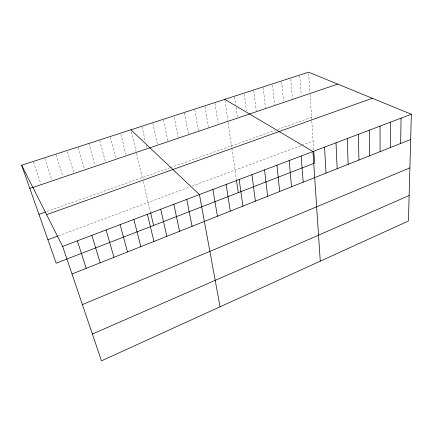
<?xml version="1.0" encoding="UTF-8"?>
<svg xmlns="http://www.w3.org/2000/svg" width="433" height="433" viewBox="0 0 433 433"><rect width="100%" height="100%" fill="white"/><g stroke="black" fill="none" stroke-linecap="round" stroke-linejoin="round"><path stroke-width="0.32" stroke-dasharray="2.17 1.62" d="M58.493 235.823L189.741 186.996M192.149 186.098L301.244 145.515M301.844 145.293L313.129 141.093M46.84 211.537L169.947 167.76M170.58 167.533L275.117 130.36M277.65 129.462L311.565 117.397M33.438 162.126L40.832 183.873M44.848 158.418L51.955 180.106M56.111 154.76L62.937 176.388M67.424 151.783L73.783 172.718M78.205 147.583L84.489 169.092M88.868 143.437L95.06 165.493M99.752 140.606L105.506 161.958M110.318 137.174L115.828 158.462M120.915 134.43L126.019 155.014M131.367 131.724L136.086 151.604M136.53 153.471L142.571 178.899M143.182 181.492L150.468 212.165M142.04 126.896L145.466 142.029M146.208 145.32L146.809 147.956M152.871 123.378L157.39 144.373M163.56 119.909L167.842 140.833M174.234 117.132L178.158 137.342M184.523 113.1L188.344 133.894M194.801 109.76L198.401 130.485M204.955 106.48L208.333 127.107M214.974 103.227L218.043 123.124M224.965 100.672L227.834 120.504M228.115 122.452L231.774 147.767M231.866 148.4L236.38 179.646M234.643 96.84L235.709 104.748M236.066 107.384L237.311 116.607M244.374 94.362L246.442 110.783M253.825 90.611L256.195 110.902M263.237 87.553L265.424 107.779M272.606 85.225L274.538 104.672M281.726 81.566L283.485 100.954M290.857 79.288L292.448 98.61M299.766 75.71L301.195 94.968M308.675 73.491L309.936 92.689M310.066 94.6L313.752 150.538"/><path stroke-width="0.65" d="M390.431 147.529L390.636 122.101M400.622 143.48L401.072 118.144M411.35 114.247L408.443 220.998L101.474 360.83L62.644 246.426L21.65 165.238L308.588 72.17L411.35 114.247L62.644 246.426M92.386 334.06L409.136 195.537M82.389 304.599L409.889 167.869M72.002 273.997L410.663 139.491M47.922 239.758L57.87 236.055M46.596 214.649L372.304 98.259M38.959 214.34L45.627 211.97M29.79 188.328L32.919 187.267M32.876 187.473L337.729 84.105M224.776 99.352L312.951 151.545L320.268 261.164M130.907 129.797L199.429 194.579L220.072 306.808M21.65 165.238L56.182 263.188L314.58 163.111L313.795 151.204M77.372 240.845L86.221 268.346M91.85 235.357L100.212 262.793M106.085 229.961L113.976 257.326M120.087 224.651L127.513 251.952M133.857 219.434L140.839 246.658M147.399 214.303L153.948 241.452M150.619 212.798L153.623 225.452M160.724 209.253L166.851 236.326M173.833 204.279L179.554 231.282M186.731 199.391L192.057 226.313M212.895 189.475L217.436 216.235M226.14 184.453L230.286 211.131M236.472 180.274L238.264 192.669M239.162 179.516L242.929 206.108M251.968 174.661L255.373 201.166M264.563 169.888L267.616 196.306M276.958 165.19L279.664 191.521M289.147 160.567L291.523 186.807M301.146 156.021L303.197 182.174M324.571 147.144L326.011 173.113M336.013 142.803L337.155 168.686M347.277 138.538L348.132 164.324M358.367 134.333L358.946 160.031M369.284 130.192L369.598 155.799M380.039 126.117L380.093 151.631"/></g></svg>
